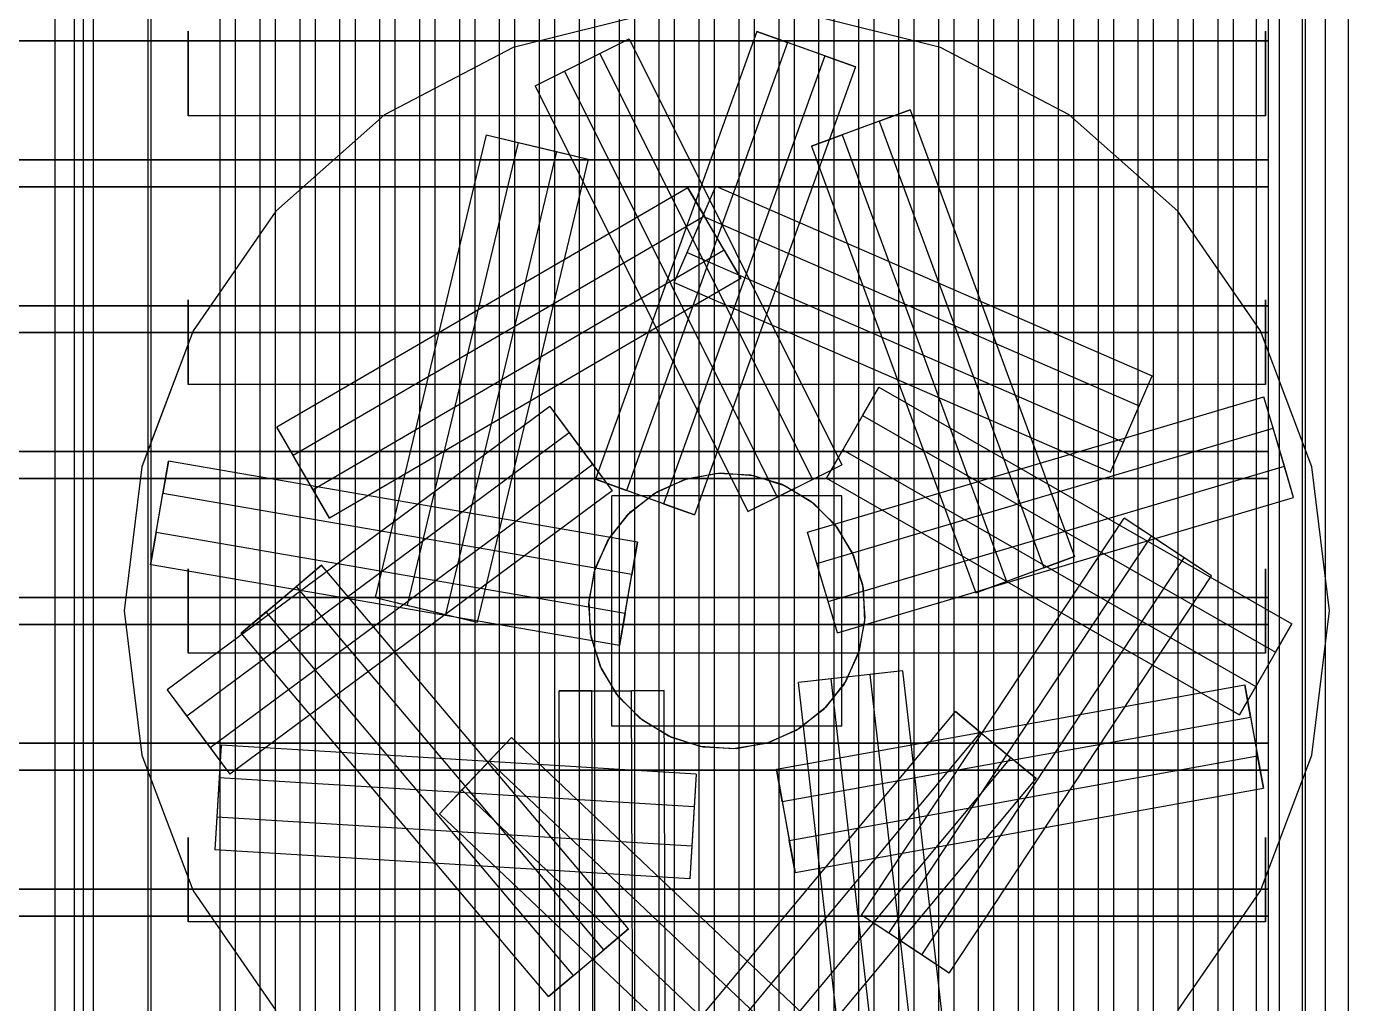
# Model space of a CAD drawing. Header units: millimetres. Extents: x -514 to -279, y -98 to 91.
# Drawn here: x -480.67 to -461.72, y 44.17 to 58.17 of the extents above; entities that cross this region are included whole.
import ezdxf

# ---------------------------------------------------------------- set-up
doc = ezdxf.new("R2010")
doc.units = ezdxf.units.MM
doc.layers.add('HIDDEN', color=8, linetype='Continuous')
doc.layers.add('VISIBLE', color=7, linetype='Continuous')

msp = doc.modelspace()

# ---------------------------------------------------------------- linework, layer by layer
at = {"layer": 'HIDDEN'}
for points in [[(-463.04, 35.5), (-463.04, 64.1)], [(-463.04, 35.5), (-463.04, 64.1)], [(-463.04, 35.5), (-463.04, 64.1)], [(-462.71, 35.5), (-462.71, 64.1)], [(-462.71, 35.5), (-462.71, 64.1)], [(-462.05, 35.5), (-462.05, 64.1)], [(-462.05, 35.5), (-462.05, 64.1)], [(-461.72, 35.5), (-461.72, 64.1)], [(-461.72, 35.5), (-461.72, 64.1)], [(-461.72, 35.5), (-461.72, 64.1)], [(-480.255, 36.6), (-480.255, 63)], [(-480.255, 36.6), (-480.255, 63)], [(-480.255, 36.6), (-480.255, 63)], [(-479.705, 36.6), (-479.705, 63)], [(-479.705, 36.6), (-479.705, 63)], [(-479.705, 36.6), (-479.705, 63)], [(-479.98, 38.25), (-479.98, 61.35)], [(-479.98, 38.25), (-479.98, 61.35)], [(-462.868, 38.25), (-462.868, 61.35)], [(-478.88, 38.8), (-478.88, 60.8)], [(-478.88, 38.8), (-478.88, 60.8)], [(-478.88, 38.8), (-478.88, 60.8)], [(-463.04, 38.8), (-463.04, 60.8)], [(-462.38, 38.8), (-462.38, 60.8)], [(-462.38, 38.8), (-462.38, 60.8)], [(-462.38, 38.8), (-462.38, 60.8)], [(-478.924, 39.075), (-478.924, 60.525)], [(-478.924, 39.075), (-478.924, 60.525)], [(-462.336, 39.075), (-462.336, 60.525)], [(-462.336, 39.075), (-462.336, 60.525)], [(-479.852, 39.35), (-479.852, 60.25)], [(-477.89, 40.175), (-477.89, 59.425)], [(-477.89, 40.175), (-477.89, 59.425)], [(-477.67, 40.175), (-477.67, 59.425)], [(-477.67, 40.175), (-477.67, 59.425)], [(-477.318, 40.175), (-477.318, 59.425)], [(-477.318, 40.175), (-477.318, 59.425)], [(-477.098, 40.175), (-477.098, 59.425)], [(-477.098, 40.175), (-477.098, 59.425)], [(-476.746, 40.175), (-476.746, 59.425)], [(-476.746, 40.175), (-476.746, 59.425)], [(-476.526, 40.175), (-476.526, 59.425)], [(-476.526, 40.175), (-476.526, 59.425)], [(-476.174, 40.175), (-476.174, 59.425)], [(-476.174, 40.175), (-476.174, 59.425)], [(-475.954, 40.175), (-475.954, 59.425)], [(-475.954, 40.175), (-475.954, 59.425)], [(-475.602, 40.175), (-475.602, 59.425)], [(-475.602, 40.175), (-475.602, 59.425)], [(-475.382, 40.175), (-475.382, 59.425)], [(-475.382, 40.175), (-475.382, 59.425)], [(-475.03, 40.175), (-475.03, 59.425)], [(-475.03, 40.175), (-475.03, 59.425)], [(-474.81, 40.175), (-474.81, 59.425)], [(-474.81, 40.175), (-474.81, 59.425)], [(-474.458, 40.175), (-474.458, 59.425)], [(-474.458, 40.175), (-474.458, 59.425)], [(-474.238, 40.175), (-474.238, 59.425)], [(-474.238, 40.175), (-474.238, 59.425)], [(-473.886, 40.175), (-473.886, 59.425)], [(-473.886, 40.175), (-473.886, 59.425)], [(-473.666, 40.175), (-473.666, 59.425)], [(-473.666, 40.175), (-473.666, 59.425)], [(-473.314, 40.175), (-473.314, 59.425)], [(-473.314, 40.175), (-473.314, 59.425)], [(-473.094, 40.175), (-473.094, 59.425)], [(-473.094, 40.175), (-473.094, 59.425)], [(-472.742, 40.175), (-472.742, 59.425)], [(-472.742, 40.175), (-472.742, 59.425)], [(-472.522, 40.175), (-472.522, 59.425)], [(-472.522, 40.175), (-472.522, 59.425)], [(-472.17, 40.175), (-472.17, 59.425)], [(-472.17, 40.175), (-472.17, 59.425)], [(-471.95, 40.175), (-471.95, 59.425)], [(-471.95, 40.175), (-471.95, 59.425)], [(-471.598, 40.175), (-471.598, 59.425)], [(-471.598, 40.175), (-471.598, 59.425)], [(-471.378, 40.175), (-471.378, 59.425)], [(-471.378, 40.175), (-471.378, 59.425)], [(-471.026, 40.175), (-471.026, 59.425)], [(-471.026, 40.175), (-471.026, 59.425)], [(-470.806, 40.175), (-470.806, 59.425)], [(-470.806, 40.175), (-470.806, 59.425)], [(-470.454, 40.175), (-470.454, 59.425)], [(-470.454, 40.175), (-470.454, 59.425)], [(-470.234, 40.175), (-470.234, 59.425)], [(-470.234, 40.175), (-470.234, 59.425)], [(-469.882, 40.175), (-469.882, 59.425)], [(-469.882, 40.175), (-469.882, 59.425)], [(-469.662, 40.175), (-469.662, 59.425)], [(-469.662, 40.175), (-469.662, 59.425)], [(-469.31, 40.175), (-469.31, 59.425)], [(-469.31, 40.175), (-469.31, 59.425)], [(-469.09, 40.175), (-469.09, 59.425)], [(-469.09, 40.175), (-469.09, 59.425)], [(-468.738, 40.175), (-468.738, 59.425)], [(-468.738, 40.175), (-468.738, 59.425)], [(-468.518, 40.175), (-468.518, 59.425)], [(-468.518, 40.175), (-468.518, 59.425)], [(-468.166, 40.175), (-468.166, 59.425)], [(-468.166, 40.175), (-468.166, 59.425)], [(-467.946, 40.175), (-467.946, 59.425)], [(-467.946, 40.175), (-467.946, 59.425)], [(-467.594, 40.175), (-467.594, 59.425)], [(-467.594, 40.175), (-467.594, 59.425)], [(-467.374, 40.175), (-467.374, 59.425)], [(-467.374, 40.175), (-467.374, 59.425)], [(-467.022, 40.175), (-467.022, 59.425)], [(-467.022, 40.175), (-467.022, 59.425)], [(-466.802, 40.175), (-466.802, 59.425)], [(-466.802, 40.175), (-466.802, 59.425)], [(-466.45, 40.175), (-466.45, 59.425)], [(-466.45, 40.175), (-466.45, 59.425)], [(-466.23, 40.175), (-466.23, 59.425)], [(-466.23, 40.175), (-466.23, 59.425)], [(-465.878, 40.175), (-465.878, 59.425)], [(-465.878, 40.175), (-465.878, 59.425)], [(-465.658, 40.175), (-465.658, 59.425)], [(-465.658, 40.175), (-465.658, 59.425)], [(-465.306, 40.175), (-465.306, 59.425)], [(-465.306, 40.175), (-465.306, 59.425)], [(-465.086, 40.175), (-465.086, 59.425)], [(-465.086, 40.175), (-465.086, 59.425)], [(-464.734, 40.175), (-464.734, 59.425)], [(-464.734, 40.175), (-464.734, 59.425)], [(-464.514, 40.175), (-464.514, 59.425)], [(-464.514, 40.175), (-464.514, 59.425)], [(-464.162, 40.175), (-464.162, 59.425)], [(-464.162, 40.175), (-464.162, 59.425)], [(-463.942, 40.175), (-463.942, 59.425)], [(-463.942, 40.175), (-463.942, 59.425)], [(-463.59, 40.175), (-463.59, 59.425)], [(-463.59, 40.175), (-463.59, 59.425)], [(-463.37, 40.175), (-463.37, 59.425)], [(-463.37, 40.175), (-463.37, 59.425)], [(-471.671, 58.372), (-473.692, 57.874)], [(-471.671, 58.372), (-473.692, 57.874)], [(-467.568, 57.874), (-469.589, 58.372)], [(-467.568, 57.874), (-469.589, 58.372)], [(-479.98, 57.967), (-479.98, 58.352)], [(-479.98, 57.967), (-479.98, 58.352)], [(-462.868, 57.967), (-462.868, 58.352)], [(-478.352, 58.105), (-478.352, 58.087)], [(-478.352, 58.087), (-478.352, 58.105)], [(-478.352, 58.105), (-478.352, 58.087)], [(-478.352, 58.087), (-478.352, 58.105)], [(-478.352, 58.105), (-478.352, 58.087)], [(-478.352, 58.087), (-478.352, 58.105)], [(-478.352, 58.087), (-478.352, 58.036)], [(-478.352, 58.036), (-478.352, 58.087)], [(-478.352, 58.087), (-478.352, 58.036)], [(-478.352, 58.036), (-478.352, 58.087)], [(-478.352, 58.087), (-478.352, 58.036)], [(-478.352, 58.036), (-478.352, 58.087)], [(-478.352, 58.036), (-478.352, 57.953)], [(-478.352, 57.953), (-478.352, 58.036)], [(-478.352, 58.036), (-478.352, 57.953)], [(-478.352, 57.953), (-478.352, 58.036)], [(-478.352, 58.036), (-478.352, 57.953)], [(-478.352, 57.953), (-478.352, 58.036)], [(-472.955, 57.534), (-472.029, 57.996)], [(-470.201, 58.103), (-472.51, 51.686)], [(-472.449, 57.786), (-472.029, 57.996)], [(-472.029, 57.996), (-468.984, 51.893)], [(-469.227, 57.753), (-470.201, 58.103)], [(-470.201, 58.103), (-469.76, 57.944)], [(-462.908, 58.105), (-462.908, 58.087)], [(-462.908, 58.087), (-462.908, 58.105)], [(-462.908, 58.105), (-462.908, 58.087)], [(-462.908, 58.087), (-462.908, 58.105)], [(-462.908, 58.105), (-462.908, 58.087)], [(-462.908, 58.087), (-462.908, 58.105)], [(-462.908, 58.087), (-462.908, 58.036)], [(-462.908, 58.036), (-462.908, 58.087)], [(-462.908, 58.087), (-462.908, 58.036)], [(-462.908, 58.036), (-462.908, 58.087)], [(-462.908, 58.087), (-462.908, 58.036)], [(-462.908, 58.036), (-462.908, 58.087)], [(-462.908, 58.036), (-462.908, 57.953)], [(-462.908, 57.953), (-462.908, 58.036)], [(-462.908, 58.036), (-462.908, 57.953)], [(-462.908, 57.953), (-462.908, 58.036)], [(-462.908, 58.036), (-462.908, 57.953)], [(-462.908, 57.953), (-462.908, 58.036)], [(-479.98, 57.967), (-497.092, 57.967)], [(-480.255, 57.967), (-479.98, 57.967)], [(-479.98, 57.967), (-462.868, 57.967)], [(-479.705, 57.967), (-479.98, 57.967)], [(-462.868, 57.967), (-478.88, 57.967)], [(-478.352, 57.953), (-478.352, 57.844)], [(-478.352, 57.844), (-478.352, 57.953)], [(-478.352, 57.953), (-478.352, 57.844)], [(-478.352, 57.844), (-478.352, 57.953)], [(-478.352, 57.953), (-478.352, 57.844)], [(-478.352, 57.844), (-478.352, 57.953)], [(-478.352, 57.844), (-478.352, 57.715)], [(-478.352, 57.715), (-478.352, 57.844)], [(-478.352, 57.844), (-478.352, 57.715)], [(-478.352, 57.715), (-478.352, 57.844)], [(-478.352, 57.844), (-478.352, 57.715)], [(-478.352, 57.715), (-478.352, 57.844)], [(-473.692, 57.874), (-475.535, 56.906)], [(-473.692, 57.874), (-475.535, 56.906)], [(-469.76, 57.944), (-472.069, 51.527)], [(-468.786, 57.594), (-469.76, 57.944)], [(-465.725, 56.906), (-467.568, 57.874)], [(-465.725, 56.906), (-467.568, 57.874)], [(-462.908, 57.953), (-462.908, 57.844)], [(-462.908, 57.844), (-462.908, 57.953)], [(-462.908, 57.953), (-462.908, 57.844)], [(-462.908, 57.844), (-462.908, 57.953)], [(-462.908, 57.953), (-462.908, 57.844)], [(-462.908, 57.844), (-462.908, 57.953)], [(-462.908, 57.844), (-462.908, 57.715)], [(-462.908, 57.715), (-462.908, 57.844)], [(-462.908, 57.844), (-462.908, 57.715)], [(-462.908, 57.715), (-462.908, 57.844)], [(-462.908, 57.844), (-462.908, 57.715)], [(-462.908, 57.715), (-462.908, 57.844)], [(-478.352, 57.715), (-478.352, 57.573)], [(-478.352, 57.573), (-478.352, 57.715)], [(-478.352, 57.715), (-478.352, 57.573)], [(-478.352, 57.573), (-478.352, 57.715)], [(-478.352, 57.715), (-478.352, 57.573)], [(-478.352, 57.573), (-478.352, 57.715)], [(-473.375, 57.324), (-472.449, 57.786)], [(-472.449, 57.786), (-469.404, 51.684)], [(-469.227, 57.753), (-471.536, 51.335)], [(-469.227, 57.753), (-468.786, 57.594)], [(-462.908, 57.715), (-462.908, 57.573)], [(-462.908, 57.573), (-462.908, 57.715)], [(-462.908, 57.715), (-462.908, 57.573)], [(-462.908, 57.573), (-462.908, 57.715)], [(-462.908, 57.715), (-462.908, 57.573)], [(-462.908, 57.573), (-462.908, 57.715)], [(-478.352, 57.573), (-478.352, 57.427)], [(-478.352, 57.427), (-478.352, 57.573)], [(-478.352, 57.573), (-478.352, 57.427)], [(-478.352, 57.427), (-478.352, 57.573)], [(-478.352, 57.573), (-478.352, 57.427)], [(-478.352, 57.427), (-478.352, 57.573)], [(-478.352, 57.427), (-478.352, 57.285)], [(-478.352, 57.285), (-478.352, 57.427)], [(-478.352, 57.427), (-478.352, 57.285)], [(-478.352, 57.285), (-478.352, 57.427)], [(-478.352, 57.427), (-478.352, 57.285)], [(-478.352, 57.285), (-478.352, 57.427)], [(-473.375, 57.324), (-472.955, 57.534)], [(-472.955, 57.534), (-469.91, 51.431)], [(-468.786, 57.594), (-471.095, 51.177)], [(-462.908, 57.573), (-462.908, 57.427)], [(-462.908, 57.427), (-462.908, 57.573)], [(-462.908, 57.573), (-462.908, 57.427)], [(-462.908, 57.427), (-462.908, 57.573)], [(-462.908, 57.573), (-462.908, 57.427)], [(-462.908, 57.427), (-462.908, 57.573)], [(-462.908, 57.427), (-462.908, 57.285)], [(-462.908, 57.285), (-462.908, 57.427)], [(-462.908, 57.427), (-462.908, 57.285)], [(-462.908, 57.285), (-462.908, 57.427)], [(-462.908, 57.427), (-462.908, 57.285)], [(-462.908, 57.285), (-462.908, 57.427)], [(-478.352, 57.285), (-478.352, 57.156)], [(-478.352, 57.156), (-478.352, 57.285)], [(-478.352, 57.285), (-478.352, 57.156)], [(-478.352, 57.156), (-478.352, 57.285)], [(-478.352, 57.285), (-478.352, 57.156)], [(-478.352, 57.156), (-478.352, 57.285)], [(-473.375, 57.324), (-470.33, 51.222)], [(-462.908, 57.285), (-462.908, 57.156)], [(-462.908, 57.156), (-462.908, 57.285)], [(-462.908, 57.285), (-462.908, 57.156)], [(-462.908, 57.156), (-462.908, 57.285)], [(-462.908, 57.285), (-462.908, 57.156)], [(-462.908, 57.156), (-462.908, 57.285)], [(-478.352, 57.156), (-478.352, 57.047)], [(-478.352, 57.047), (-478.352, 57.156)], [(-478.352, 57.156), (-478.352, 57.047)], [(-478.352, 57.047), (-478.352, 57.156)], [(-478.352, 57.156), (-478.352, 57.047)], [(-478.352, 57.047), (-478.352, 57.156)], [(-478.352, 57.047), (-478.352, 56.964)], [(-478.352, 56.964), (-478.352, 57.047)], [(-478.352, 57.047), (-478.352, 56.964)], [(-478.352, 56.964), (-478.352, 57.047)], [(-478.352, 57.047), (-478.352, 56.964)], [(-478.352, 56.964), (-478.352, 57.047)], [(-462.908, 57.156), (-462.908, 57.047)], [(-462.908, 57.047), (-462.908, 57.156)], [(-462.908, 57.156), (-462.908, 57.047)], [(-462.908, 57.047), (-462.908, 57.156)], [(-462.908, 57.156), (-462.908, 57.047)], [(-462.908, 57.047), (-462.908, 57.156)], [(-462.908, 57.047), (-462.908, 56.964)], [(-462.908, 56.964), (-462.908, 57.047)], [(-462.908, 57.047), (-462.908, 56.964)], [(-462.908, 56.964), (-462.908, 57.047)], [(-462.908, 57.047), (-462.908, 56.964)], [(-462.908, 56.964), (-462.908, 57.047)], [(-478.352, 56.964), (-478.352, 56.913)], [(-478.352, 56.913), (-478.352, 56.964)], [(-478.352, 56.964), (-478.352, 56.913)], [(-478.352, 56.913), (-478.352, 56.964)], [(-478.352, 56.964), (-478.352, 56.913)], [(-478.352, 56.913), (-478.352, 56.964)], [(-478.352, 56.913), (-478.352, 56.895)], [(-478.352, 56.895), (-478.352, 56.913)], [(-478.352, 56.913), (-478.352, 56.895)], [(-478.352, 56.895), (-478.352, 56.913)], [(-478.352, 56.913), (-478.352, 56.895)], [(-478.352, 56.895), (-478.352, 56.913)], [(-462.908, 56.895), (-478.352, 56.895)], [(-462.908, 56.895), (-478.352, 56.895)], [(-462.908, 56.895), (-478.352, 56.895)], [(-475.535, 56.906), (-477.093, 55.526)], [(-475.535, 56.906), (-477.093, 55.526)], [(-468.005, 56.979), (-468.977, 56.621)], [(-468.445, 56.817), (-468.005, 56.979)], [(-468.005, 56.979), (-465.649, 50.579)], [(-464.167, 55.526), (-465.725, 56.906)], [(-464.167, 55.526), (-465.725, 56.906)], [(-462.908, 56.964), (-462.908, 56.913)], [(-462.908, 56.913), (-462.908, 56.964)], [(-462.908, 56.964), (-462.908, 56.913)], [(-462.908, 56.913), (-462.908, 56.964)], [(-462.908, 56.964), (-462.908, 56.913)], [(-462.908, 56.913), (-462.908, 56.964)], [(-462.908, 56.913), (-462.908, 56.895)], [(-462.908, 56.895), (-462.908, 56.913)], [(-462.908, 56.913), (-462.908, 56.895)], [(-462.908, 56.895), (-462.908, 56.913)], [(-462.908, 56.913), (-462.908, 56.895)], [(-462.908, 56.895), (-462.908, 56.913)], [(-468.445, 56.817), (-469.417, 56.459)], [(-468.445, 56.817), (-466.089, 50.417)], [(-474.078, 56.622), (-475.668, 49.99)], [(-473.622, 56.513), (-475.212, 49.881)], [(-474.078, 56.622), (-473.072, 56.381)], [(-474.078, 56.622), (-473.622, 56.513)], [(-473.622, 56.513), (-472.616, 56.271)], [(-469.417, 56.459), (-468.977, 56.621)], [(-468.977, 56.621), (-466.62, 50.221)], [(-473.072, 56.381), (-474.662, 49.749)], [(-473.072, 56.381), (-472.616, 56.271)], [(-469.417, 56.459), (-467.06, 50.059)], [(-479.98, 56.262), (-497.092, 56.262)], [(-480.255, 56.262), (-479.98, 56.262)], [(-479.98, 56.262), (-462.868, 56.262)], [(-479.705, 56.262), (-479.98, 56.262)], [(-479.98, 55.877), (-479.98, 56.262)], [(-479.98, 55.877), (-479.98, 56.262)], [(-462.868, 56.262), (-478.88, 56.262)], [(-472.616, 56.271), (-474.206, 49.639)], [(-462.868, 55.877), (-462.868, 56.262)], [(-479.98, 55.877), (-497.092, 55.877)], [(-480.255, 55.877), (-479.98, 55.877)], [(-479.98, 55.877), (-462.868, 55.877)], [(-479.705, 55.877), (-479.98, 55.877)], [(-462.868, 55.877), (-478.88, 55.877)], [(-471.187, 55.862), (-477.08, 52.43)], [(-471.2, 54.936), (-470.788, 55.885)], [(-470.666, 54.967), (-471.187, 55.862)], [(-471.187, 55.862), (-470.951, 55.457)], [(-470.975, 55.455), (-470.788, 55.885)], [(-470.788, 55.885), (-464.533, 53.168)], [(-477.093, 55.526), (-478.276, 53.813)], [(-477.093, 55.526), (-478.276, 53.813)], [(-462.984, 53.813), (-464.167, 55.526)], [(-462.984, 53.813), (-464.167, 55.526)], [(-470.951, 55.457), (-476.844, 52.025)], [(-471.387, 54.506), (-470.975, 55.455)], [(-470.975, 55.455), (-464.719, 52.738)], [(-470.43, 54.562), (-470.951, 55.457)], [(-470.666, 54.967), (-476.559, 51.535)], [(-470.666, 54.967), (-470.43, 54.562)], [(-471.387, 54.506), (-471.2, 54.936)], [(-471.2, 54.936), (-464.945, 52.218)], [(-470.43, 54.562), (-476.323, 51.13)], [(-471.387, 54.506), (-465.132, 51.788)], [(-478.352, 54.255), (-478.352, 54.237)], [(-478.352, 54.237), (-478.352, 54.255)], [(-478.352, 54.255), (-478.352, 54.237)], [(-478.352, 54.237), (-478.352, 54.255)], [(-478.352, 54.255), (-478.352, 54.237)], [(-478.352, 54.237), (-478.352, 54.255)], [(-478.352, 54.237), (-478.352, 54.186)], [(-478.352, 54.186), (-478.352, 54.237)], [(-478.352, 54.237), (-478.352, 54.186)], [(-478.352, 54.186), (-478.352, 54.237)], [(-478.352, 54.237), (-478.352, 54.186)], [(-478.352, 54.186), (-478.352, 54.237)], [(-462.908, 54.255), (-462.908, 54.237)], [(-462.908, 54.237), (-462.908, 54.255)], [(-462.908, 54.255), (-462.908, 54.237)], [(-462.908, 54.237), (-462.908, 54.255)], [(-462.908, 54.255), (-462.908, 54.237)], [(-462.908, 54.237), (-462.908, 54.255)], [(-462.908, 54.237), (-462.908, 54.186)], [(-462.908, 54.186), (-462.908, 54.237)], [(-462.908, 54.237), (-462.908, 54.186)], [(-462.908, 54.186), (-462.908, 54.237)], [(-462.908, 54.237), (-462.908, 54.186)], [(-462.908, 54.186), (-462.908, 54.237)], [(-479.98, 54.172), (-497.092, 54.172)], [(-480.255, 54.172), (-479.98, 54.172)], [(-479.98, 54.172), (-462.868, 54.172)], [(-479.705, 54.172), (-479.98, 54.172)], [(-479.98, 53.787), (-479.98, 54.172)], [(-479.98, 53.787), (-479.98, 54.172)], [(-462.868, 54.172), (-478.88, 54.172)], [(-478.352, 54.186), (-478.352, 54.103)], [(-478.352, 54.103), (-478.352, 54.186)], [(-478.352, 54.186), (-478.352, 54.103)], [(-478.352, 54.103), (-478.352, 54.186)], [(-478.352, 54.186), (-478.352, 54.103)], [(-478.352, 54.103), (-478.352, 54.186)], [(-478.352, 54.103), (-478.352, 53.994)], [(-478.352, 53.994), (-478.352, 54.103)], [(-478.352, 54.103), (-478.352, 53.994)], [(-478.352, 53.994), (-478.352, 54.103)], [(-478.352, 54.103), (-478.352, 53.994)], [(-478.352, 53.994), (-478.352, 54.103)], [(-462.908, 54.186), (-462.908, 54.103)], [(-462.908, 54.103), (-462.908, 54.186)], [(-462.908, 54.186), (-462.908, 54.103)], [(-462.908, 54.103), (-462.908, 54.186)], [(-462.908, 54.186), (-462.908, 54.103)], [(-462.908, 54.103), (-462.908, 54.186)], [(-462.908, 54.103), (-462.908, 53.994)], [(-462.908, 53.994), (-462.908, 54.103)], [(-462.908, 54.103), (-462.908, 53.994)], [(-462.908, 53.994), (-462.908, 54.103)], [(-462.908, 54.103), (-462.908, 53.994)], [(-462.908, 53.994), (-462.908, 54.103)], [(-462.868, 53.787), (-462.868, 54.172)], [(-478.276, 53.813), (-479.014, 51.866)], [(-478.276, 53.813), (-478.88, 52.22)], [(-478.352, 53.994), (-478.352, 53.865)], [(-478.352, 53.865), (-478.352, 53.994)], [(-478.352, 53.994), (-478.352, 53.865)], [(-478.352, 53.865), (-478.352, 53.994)], [(-478.352, 53.994), (-478.352, 53.865)], [(-478.352, 53.865), (-478.352, 53.994)], [(-478.352, 53.865), (-478.352, 53.723)], [(-478.352, 53.723), (-478.352, 53.865)], [(-478.352, 53.865), (-478.352, 53.723)], [(-478.352, 53.723), (-478.352, 53.865)], [(-478.352, 53.865), (-478.352, 53.723)], [(-478.352, 53.723), (-478.352, 53.865)], [(-462.246, 51.866), (-462.984, 53.813)], [(-462.246, 51.866), (-462.984, 53.813)], [(-462.908, 53.994), (-462.908, 53.865)], [(-462.908, 53.865), (-462.908, 53.994)], [(-462.908, 53.994), (-462.908, 53.865)], [(-462.908, 53.865), (-462.908, 53.994)], [(-462.908, 53.994), (-462.908, 53.865)], [(-462.908, 53.865), (-462.908, 53.994)], [(-462.908, 53.865), (-462.908, 53.723)], [(-462.908, 53.723), (-462.908, 53.865)], [(-462.908, 53.865), (-462.908, 53.723)], [(-462.908, 53.723), (-462.908, 53.865)], [(-462.908, 53.865), (-462.908, 53.723)], [(-462.908, 53.723), (-462.908, 53.865)], [(-479.98, 53.787), (-497.092, 53.787)], [(-480.255, 53.787), (-479.98, 53.787)], [(-479.98, 53.787), (-462.868, 53.787)], [(-479.705, 53.787), (-479.98, 53.787)], [(-462.868, 53.787), (-478.88, 53.787)], [(-478.352, 53.723), (-478.352, 53.577)], [(-478.352, 53.577), (-478.352, 53.723)], [(-478.352, 53.723), (-478.352, 53.577)], [(-478.352, 53.577), (-478.352, 53.723)], [(-478.352, 53.723), (-478.352, 53.577)], [(-478.352, 53.577), (-478.352, 53.723)], [(-462.908, 53.723), (-462.908, 53.577)], [(-462.908, 53.577), (-462.908, 53.723)], [(-462.908, 53.723), (-462.908, 53.577)], [(-462.908, 53.577), (-462.908, 53.723)], [(-462.908, 53.723), (-462.908, 53.577)], [(-462.908, 53.577), (-462.908, 53.723)], [(-478.352, 53.577), (-478.352, 53.435)], [(-478.352, 53.435), (-478.352, 53.577)], [(-478.352, 53.577), (-478.352, 53.435)], [(-478.352, 53.435), (-478.352, 53.577)], [(-478.352, 53.577), (-478.352, 53.435)], [(-478.352, 53.435), (-478.352, 53.577)], [(-478.352, 53.435), (-478.352, 53.306)], [(-478.352, 53.306), (-478.352, 53.435)], [(-478.352, 53.435), (-478.352, 53.306)], [(-478.352, 53.306), (-478.352, 53.435)], [(-478.352, 53.435), (-478.352, 53.306)], [(-478.352, 53.306), (-478.352, 53.435)], [(-462.908, 53.577), (-462.908, 53.435)], [(-462.908, 53.435), (-462.908, 53.577)], [(-462.908, 53.577), (-462.908, 53.435)], [(-462.908, 53.435), (-462.908, 53.577)], [(-462.908, 53.577), (-462.908, 53.435)], [(-462.908, 53.435), (-462.908, 53.577)], [(-462.908, 53.435), (-462.908, 53.306)], [(-462.908, 53.306), (-462.908, 53.435)], [(-462.908, 53.435), (-462.908, 53.306)], [(-462.908, 53.306), (-462.908, 53.435)], [(-462.908, 53.435), (-462.908, 53.306)], [(-462.908, 53.306), (-462.908, 53.435)], [(-478.352, 53.306), (-478.352, 53.197)], [(-478.352, 53.197), (-478.352, 53.306)], [(-478.352, 53.306), (-478.352, 53.197)], [(-478.352, 53.197), (-478.352, 53.306)], [(-478.352, 53.306), (-478.352, 53.197)], [(-478.352, 53.197), (-478.352, 53.306)], [(-462.908, 53.306), (-462.908, 53.197)], [(-462.908, 53.197), (-462.908, 53.306)], [(-462.908, 53.306), (-462.908, 53.197)], [(-462.908, 53.197), (-462.908, 53.306)], [(-462.908, 53.306), (-462.908, 53.197)], [(-462.908, 53.197), (-462.908, 53.306)], [(-478.352, 53.197), (-478.352, 53.114)], [(-478.352, 53.114), (-478.352, 53.197)], [(-478.352, 53.197), (-478.352, 53.114)], [(-478.352, 53.114), (-478.352, 53.197)], [(-478.352, 53.197), (-478.352, 53.114)], [(-478.352, 53.114), (-478.352, 53.197)], [(-478.352, 53.114), (-478.352, 53.063)], [(-478.352, 53.063), (-478.352, 53.114)], [(-478.352, 53.114), (-478.352, 53.063)], [(-478.352, 53.063), (-478.352, 53.114)], [(-478.352, 53.114), (-478.352, 53.063)], [(-478.352, 53.063), (-478.352, 53.114)], [(-478.352, 53.063), (-478.352, 53.045)], [(-478.352, 53.045), (-478.352, 53.063)], [(-478.352, 53.063), (-478.352, 53.045)], [(-478.352, 53.045), (-478.352, 53.063)], [(-478.352, 53.063), (-478.352, 53.045)], [(-478.352, 53.045), (-478.352, 53.063)], [(-464.945, 52.218), (-464.533, 53.168)], [(-464.719, 52.738), (-464.533, 53.168)], [(-462.908, 53.197), (-462.908, 53.114)], [(-462.908, 53.114), (-462.908, 53.197)], [(-462.908, 53.197), (-462.908, 53.114)], [(-462.908, 53.114), (-462.908, 53.197)], [(-462.908, 53.197), (-462.908, 53.114)], [(-462.908, 53.114), (-462.908, 53.197)], [(-462.908, 53.114), (-462.908, 53.063)], [(-462.908, 53.063), (-462.908, 53.114)], [(-462.908, 53.114), (-462.908, 53.063)], [(-462.908, 53.063), (-462.908, 53.114)], [(-462.908, 53.114), (-462.908, 53.063)], [(-462.908, 53.063), (-462.908, 53.114)], [(-462.908, 53.063), (-462.908, 53.045)], [(-462.908, 53.045), (-462.908, 53.063)], [(-462.908, 53.063), (-462.908, 53.045)], [(-462.908, 53.045), (-462.908, 53.063)], [(-462.908, 53.063), (-462.908, 53.045)], [(-462.908, 53.045), (-462.908, 53.063)], [(-462.908, 53.045), (-478.352, 53.045)], [(-462.908, 53.045), (-478.352, 53.045)], [(-462.908, 53.045), (-478.352, 53.045)], [(-469.473, 50.927), (-462.934, 52.866)], [(-468.453, 53.005), (-468.967, 52.107)], [(-468.686, 52.598), (-468.453, 53.005)], [(-468.453, 53.005), (-462.534, 49.617)], [(-462.64, 51.874), (-462.934, 52.866)], [(-462.801, 52.417), (-462.934, 52.866)], [(-473.168, 52.727), (-478.649, 48.669)], [(-473.168, 52.727), (-472.552, 51.896)], [(-473.168, 52.727), (-472.889, 52.351)], [(-465.132, 51.788), (-464.719, 52.738)], [(-468.686, 52.598), (-469.2, 51.7)], [(-468.686, 52.598), (-462.767, 49.21)], [(-472.889, 52.351), (-478.37, 48.292)], [(-476.559, 51.535), (-477.08, 52.43)], [(-477.08, 52.43), (-476.844, 52.025)], [(-472.889, 52.351), (-472.273, 51.519)], [(-469.339, 50.478), (-462.801, 52.417)], [(-462.507, 51.425), (-462.801, 52.417)], [(-469.2, 51.7), (-468.967, 52.107)], [(-468.967, 52.107), (-463.048, 48.719)], [(-465.132, 51.788), (-464.945, 52.218)], [(-479.98, 52.083), (-497.092, 52.083)], [(-480.255, 52.083), (-479.98, 52.083)], [(-479.98, 52.083), (-462.868, 52.083)], [(-479.705, 52.083), (-479.98, 52.083)], [(-479.98, 51.697), (-479.98, 52.083)], [(-479.98, 51.697), (-479.98, 52.083)], [(-462.868, 52.083), (-478.932, 52.083)], [(-478.808, 50.923), (-478.632, 51.943)], [(-478.632, 51.943), (-478.712, 51.481)], [(-471.911, 50.784), (-478.632, 51.943)], [(-476.323, 51.13), (-476.844, 52.025)], [(-462.868, 51.697), (-462.868, 52.083)], [(-479.014, 51.866), (-479.265, 49.8)], [(-472.552, 51.896), (-478.033, 47.837)], [(-472.552, 51.896), (-472.273, 51.519)], [(-471.239, 51.684), (-470.77, 51.775)], [(-471.239, 51.684), (-470.77, 51.775)], [(-471.193, 51.698), (-470.722, 51.778)], [(-471.193, 51.698), (-470.722, 51.778)], [(-470.77, 51.775), (-470.293, 51.751)], [(-470.77, 51.775), (-470.293, 51.751)], [(-470.722, 51.778), (-470.246, 51.742)], [(-470.722, 51.778), (-470.246, 51.742)], [(-470.293, 51.751), (-469.836, 51.614)], [(-470.293, 51.751), (-469.836, 51.614)], [(-470.246, 51.742), (-469.793, 51.594)], [(-470.246, 51.742), (-469.793, 51.594)], [(-469.91, 51.431), (-468.984, 51.893)], [(-469.404, 51.684), (-468.984, 51.893)], [(-469.179, 49.935), (-462.64, 51.874)], [(-462.507, 51.425), (-462.64, 51.874)], [(-461.995, 49.8), (-462.246, 51.866)], [(-461.995, 49.8), (-462.246, 51.866)], [(-479.98, 51.697), (-497.092, 51.697)], [(-480.255, 51.697), (-479.98, 51.697)], [(-479.98, 51.697), (-462.868, 51.697)], [(-479.705, 51.697), (-479.98, 51.697)], [(-462.868, 51.697), (-479.035, 51.697)], [(-471.536, 51.335), (-472.51, 51.686)], [(-472.51, 51.686), (-472.069, 51.527)], [(-471.672, 51.484), (-471.239, 51.684)], [(-471.672, 51.484), (-471.239, 51.684)], [(-471.631, 51.508), (-471.193, 51.698)], [(-471.631, 51.508), (-471.193, 51.698)], [(-470.33, 51.222), (-469.404, 51.684)], [(-469.836, 51.614), (-469.425, 51.371)], [(-469.836, 51.614), (-469.425, 51.371)], [(-469.793, 51.594), (-469.388, 51.342)], [(-469.793, 51.594), (-469.388, 51.342)], [(-469.2, 51.7), (-463.281, 48.312)], [(-478.88, 50.506), (-478.712, 51.481)], [(-471.991, 50.322), (-478.712, 51.481)], [(-472.273, 51.519), (-477.754, 47.461)], [(-476.559, 51.535), (-476.323, 51.13)], [(-468.98, 51.45), (-472.28, 51.45)], [(-472.28, 48.15), (-472.28, 51.45)], [(-468.98, 51.45), (-472.28, 51.45)], [(-472.28, 48.15), (-472.28, 51.45)], [(-468.98, 51.45), (-472.28, 51.45)], [(-472.28, 48.15), (-472.28, 51.45)], [(-468.98, 51.45), (-472.28, 51.45)], [(-472.28, 48.15), (-472.28, 51.45)], [(-471.095, 51.177), (-472.069, 51.527)], [(-472.045, 51.185), (-471.672, 51.484)], [(-472.045, 51.185), (-471.672, 51.484)], [(-472.011, 51.219), (-471.631, 51.508)], [(-472.011, 51.219), (-471.631, 51.508)], [(-470.33, 51.222), (-469.91, 51.431)], [(-469.425, 51.371), (-469.084, 51.037)], [(-469.425, 51.371), (-469.084, 51.037)], [(-469.045, 49.486), (-462.507, 51.425)], [(-468.98, 48.15), (-468.98, 51.45)], [(-468.98, 48.15), (-468.98, 51.45)], [(-468.98, 48.15), (-468.98, 51.45)], [(-468.98, 48.15), (-468.98, 51.45)], [(-472.335, 50.807), (-472.045, 51.185)], [(-472.335, 50.807), (-472.045, 51.185)], [(-472.31, 50.848), (-472.011, 51.219)], [(-472.31, 50.848), (-472.011, 51.219)], [(-471.536, 51.335), (-471.095, 51.177)], [(-469.388, 51.342), (-469.055, 50.999)], [(-469.388, 51.342), (-469.055, 50.999)], [(-469.084, 51.037), (-468.833, 50.631)], [(-469.084, 51.037), (-468.833, 50.631)], [(-469.055, 50.999), (-468.813, 50.588)], [(-469.055, 50.999), (-468.813, 50.588)], [(-468.699, 45.442), (-464.937, 51.13)], [(-464.074, 50.559), (-464.937, 51.13)], [(-464.546, 50.872), (-464.937, 51.13)], [(-478.808, 50.923), (-478.888, 50.461)], [(-472.087, 49.764), (-478.808, 50.923)], [(-472.526, 50.369), (-472.335, 50.807)], [(-472.526, 50.369), (-472.335, 50.807)], [(-472.512, 50.415), (-472.31, 50.848)], [(-472.512, 50.415), (-472.31, 50.848)], [(-472.087, 49.764), (-471.911, 50.784)], [(-471.911, 50.784), (-471.991, 50.322)], [(-469.179, 49.935), (-469.473, 50.927)], [(-469.339, 50.478), (-469.473, 50.927)], [(-468.308, 45.183), (-464.546, 50.872)], [(-463.682, 50.301), (-464.546, 50.872)], [(-468.833, 50.631), (-468.686, 50.177)], [(-468.833, 50.631), (-468.686, 50.177)], [(-472.167, 49.302), (-478.88, 50.46)], [(-478.352, 50.405), (-478.352, 50.387)], [(-478.352, 50.387), (-478.352, 50.405)], [(-478.352, 50.405), (-478.352, 50.387)], [(-478.352, 50.387), (-478.352, 50.405)], [(-478.352, 50.405), (-478.352, 50.387)], [(-478.352, 50.387), (-478.352, 50.405)], [(-477.23, 49.786), (-476.44, 50.454)], [(-476.44, 50.454), (-476.798, 50.151)], [(-472.037, 45.246), (-476.44, 50.454)], [(-472.605, 49.947), (-472.512, 50.415)], [(-472.605, 49.947), (-472.512, 50.415)], [(-469.045, 49.486), (-469.339, 50.478)], [(-468.813, 50.588), (-468.678, 50.13)], [(-468.813, 50.588), (-468.678, 50.13)], [(-467.836, 44.871), (-464.074, 50.559)], [(-466.089, 50.417), (-467.06, 50.059)], [(-465.649, 50.579), (-466.62, 50.221)], [(-466.089, 50.417), (-465.649, 50.579)], [(-463.682, 50.301), (-464.074, 50.559)], [(-462.908, 50.405), (-462.908, 50.387)], [(-462.908, 50.387), (-462.908, 50.405)], [(-462.908, 50.405), (-462.908, 50.387)], [(-462.908, 50.387), (-462.908, 50.405)], [(-462.908, 50.405), (-462.908, 50.387)], [(-462.908, 50.387), (-462.908, 50.405)], [(-478.352, 50.387), (-478.352, 50.336)], [(-478.352, 50.336), (-478.352, 50.387)], [(-478.352, 50.387), (-478.352, 50.336)], [(-478.352, 50.336), (-478.352, 50.387)], [(-478.352, 50.387), (-478.352, 50.336)], [(-478.352, 50.336), (-478.352, 50.387)], [(-478.352, 50.336), (-478.352, 50.253)], [(-478.352, 50.253), (-478.352, 50.336)], [(-478.352, 50.336), (-478.352, 50.253)], [(-478.352, 50.253), (-478.352, 50.336)], [(-478.352, 50.336), (-478.352, 50.253)], [(-478.352, 50.253), (-478.352, 50.336)], [(-478.352, 50.253), (-478.352, 50.144)], [(-478.352, 50.144), (-478.352, 50.253)], [(-478.352, 50.253), (-478.352, 50.144)], [(-478.352, 50.144), (-478.352, 50.253)], [(-478.352, 50.253), (-478.352, 50.144)], [(-478.352, 50.144), (-478.352, 50.253)], [(-472.608, 49.899), (-472.526, 50.369)], [(-472.608, 49.899), (-472.526, 50.369)], [(-472.167, 49.302), (-471.991, 50.322)], [(-467.445, 44.612), (-463.682, 50.301)], [(-467.06, 50.059), (-466.62, 50.221)], [(-462.908, 50.387), (-462.908, 50.336)], [(-462.908, 50.336), (-462.908, 50.387)], [(-462.908, 50.387), (-462.908, 50.336)], [(-462.908, 50.336), (-462.908, 50.387)], [(-462.908, 50.387), (-462.908, 50.336)], [(-462.908, 50.336), (-462.908, 50.387)], [(-462.908, 50.336), (-462.908, 50.253)], [(-462.908, 50.253), (-462.908, 50.336)], [(-462.908, 50.336), (-462.908, 50.253)], [(-462.908, 50.253), (-462.908, 50.336)], [(-462.908, 50.336), (-462.908, 50.253)], [(-462.908, 50.253), (-462.908, 50.336)], [(-462.908, 50.253), (-462.908, 50.144)], [(-462.908, 50.144), (-462.908, 50.253)], [(-462.908, 50.253), (-462.908, 50.144)], [(-462.908, 50.144), (-462.908, 50.253)], [(-462.908, 50.253), (-462.908, 50.144)], [(-462.908, 50.144), (-462.908, 50.253)], [(-478.352, 50.144), (-478.352, 50.015)], [(-478.352, 50.015), (-478.352, 50.144)], [(-478.352, 50.144), (-478.352, 50.015)], [(-478.352, 50.015), (-478.352, 50.144)], [(-478.352, 50.144), (-478.352, 50.015)], [(-478.352, 50.015), (-478.352, 50.144)], [(-477.588, 49.483), (-476.798, 50.151)], [(-472.395, 44.943), (-476.798, 50.151)], [(-468.686, 50.177), (-468.652, 49.701)], [(-468.686, 50.177), (-468.652, 49.701)], [(-468.678, 50.13), (-468.655, 49.653)], [(-468.678, 50.13), (-468.655, 49.653)], [(-462.908, 50.144), (-462.908, 50.015)], [(-462.908, 50.015), (-462.908, 50.144)], [(-462.908, 50.144), (-462.908, 50.015)], [(-462.908, 50.015), (-462.908, 50.144)], [(-462.908, 50.144), (-462.908, 50.015)], [(-462.908, 50.015), (-462.908, 50.144)], [(-479.98, 49.992), (-497.092, 49.992)], [(-480.255, 49.992), (-479.98, 49.992)], [(-479.98, 49.992), (-462.868, 49.992)], [(-479.705, 49.992), (-479.98, 49.992)], [(-479.98, 49.607), (-479.98, 49.992)], [(-479.98, 49.607), (-479.98, 49.992)], [(-462.868, 49.992), (-479.242, 49.992)], [(-478.352, 50.015), (-478.352, 49.873)], [(-478.352, 49.873), (-478.352, 50.015)], [(-478.352, 50.015), (-478.352, 49.873)], [(-478.352, 49.873), (-478.352, 50.015)], [(-478.352, 50.015), (-478.352, 49.873)], [(-478.352, 49.873), (-478.352, 50.015)], [(-478.352, 49.873), (-478.352, 49.727)], [(-478.352, 49.727), (-478.352, 49.873)], [(-478.352, 49.873), (-478.352, 49.727)], [(-478.352, 49.727), (-478.352, 49.873)], [(-478.352, 49.873), (-478.352, 49.727)], [(-478.352, 49.727), (-478.352, 49.873)], [(-475.668, 49.99), (-474.662, 49.749)], [(-475.668, 49.99), (-475.212, 49.881)], [(-475.212, 49.881), (-474.206, 49.639)], [(-472.574, 49.423), (-472.608, 49.899)], [(-472.574, 49.423), (-472.608, 49.899)], [(-472.582, 49.47), (-472.605, 49.947)], [(-472.582, 49.47), (-472.605, 49.947)], [(-469.045, 49.486), (-469.179, 49.935)], [(-462.908, 50.015), (-462.908, 49.873)], [(-462.908, 49.873), (-462.908, 50.015)], [(-462.908, 50.015), (-462.908, 49.873)], [(-462.908, 49.873), (-462.908, 50.015)], [(-462.908, 50.015), (-462.908, 49.873)], [(-462.908, 49.873), (-462.908, 50.015)], [(-462.908, 49.873), (-462.908, 49.727)], [(-462.908, 49.727), (-462.908, 49.873)], [(-462.908, 49.873), (-462.908, 49.727)], [(-462.908, 49.727), (-462.908, 49.873)], [(-462.908, 49.873), (-462.908, 49.727)], [(-462.908, 49.727), (-462.908, 49.873)], [(-462.868, 49.607), (-462.868, 49.992)], [(-479.265, 49.8), (-479.014, 47.734)], [(-478.352, 49.727), (-478.352, 49.585)], [(-478.352, 49.585), (-478.352, 49.727)], [(-478.352, 49.727), (-478.352, 49.585)], [(-478.352, 49.585), (-478.352, 49.727)], [(-478.352, 49.727), (-478.352, 49.585)], [(-478.352, 49.585), (-478.352, 49.727)], [(-477.23, 49.786), (-477.588, 49.483)], [(-472.827, 44.578), (-477.23, 49.786)], [(-474.662, 49.749), (-474.206, 49.639)], [(-472.087, 49.764), (-472.167, 49.302)], [(-468.655, 49.653), (-468.748, 49.185)], [(-468.655, 49.653), (-468.748, 49.185)], [(-468.652, 49.701), (-468.734, 49.231)], [(-468.652, 49.701), (-468.734, 49.231)], [(-462.908, 49.727), (-462.908, 49.585)], [(-462.908, 49.585), (-462.908, 49.727)], [(-462.908, 49.727), (-462.908, 49.585)], [(-462.908, 49.585), (-462.908, 49.727)], [(-462.908, 49.727), (-462.908, 49.585)], [(-462.908, 49.585), (-462.908, 49.727)], [(-462.246, 47.734), (-461.995, 49.8)], [(-462.246, 47.734), (-461.995, 49.8)], [(-479.98, 49.607), (-497.092, 49.607)], [(-480.255, 49.607), (-479.98, 49.607)], [(-479.98, 49.607), (-462.868, 49.607)], [(-479.705, 49.607), (-479.98, 49.607)], [(-462.868, 49.607), (-479.242, 49.607)], [(-478.352, 49.585), (-478.352, 49.456)], [(-478.352, 49.456), (-478.352, 49.585)], [(-478.352, 49.585), (-478.352, 49.456)], [(-478.352, 49.456), (-478.352, 49.585)], [(-478.352, 49.585), (-478.352, 49.456)], [(-478.352, 49.456), (-478.352, 49.585)], [(-478.352, 49.456), (-478.352, 49.347)], [(-478.352, 49.347), (-478.352, 49.456)], [(-478.352, 49.456), (-478.352, 49.347)], [(-478.352, 49.347), (-478.352, 49.456)], [(-478.352, 49.456), (-478.352, 49.347)], [(-478.352, 49.347), (-478.352, 49.456)], [(-473.185, 44.275), (-477.588, 49.483)], [(-472.447, 49.012), (-472.582, 49.47)], [(-472.447, 49.012), (-472.582, 49.47)], [(-462.534, 49.617), (-463.048, 48.719)], [(-462.908, 49.585), (-462.908, 49.456)], [(-462.908, 49.456), (-462.908, 49.585)], [(-462.908, 49.585), (-462.908, 49.456)], [(-462.908, 49.456), (-462.908, 49.585)], [(-462.908, 49.585), (-462.908, 49.456)], [(-462.908, 49.456), (-462.908, 49.585)], [(-462.908, 49.456), (-462.908, 49.347)], [(-462.908, 49.347), (-462.908, 49.456)], [(-462.908, 49.456), (-462.908, 49.347)], [(-462.908, 49.347), (-462.908, 49.456)], [(-462.908, 49.456), (-462.908, 49.347)], [(-462.908, 49.347), (-462.908, 49.456)], [(-462.767, 49.21), (-462.534, 49.617)], [(-478.352, 49.347), (-478.352, 49.264)], [(-478.352, 49.264), (-478.352, 49.347)], [(-478.352, 49.347), (-478.352, 49.264)], [(-478.352, 49.264), (-478.352, 49.347)], [(-478.352, 49.347), (-478.352, 49.264)], [(-478.352, 49.264), (-478.352, 49.347)], [(-478.352, 49.264), (-478.352, 49.213)], [(-478.352, 49.213), (-478.352, 49.264)], [(-478.352, 49.264), (-478.352, 49.213)], [(-478.352, 49.213), (-478.352, 49.264)], [(-478.352, 49.264), (-478.352, 49.213)], [(-478.352, 49.213), (-478.352, 49.264)], [(-472.427, 48.969), (-472.574, 49.423)], [(-472.427, 48.969), (-472.574, 49.423)], [(-462.908, 49.347), (-462.908, 49.264)], [(-462.908, 49.264), (-462.908, 49.347)], [(-462.908, 49.347), (-462.908, 49.264)], [(-462.908, 49.264), (-462.908, 49.347)], [(-462.908, 49.347), (-462.908, 49.264)], [(-462.908, 49.264), (-462.908, 49.347)], [(-462.908, 49.264), (-462.908, 49.213)], [(-462.908, 49.213), (-462.908, 49.264)], [(-462.908, 49.264), (-462.908, 49.213)], [(-462.908, 49.213), (-462.908, 49.264)], [(-462.908, 49.264), (-462.908, 49.213)], [(-462.908, 49.213), (-462.908, 49.264)], [(-478.352, 49.213), (-478.352, 49.195)], [(-478.352, 49.195), (-478.352, 49.213)], [(-478.352, 49.213), (-478.352, 49.195)], [(-478.352, 49.195), (-478.352, 49.213)], [(-478.352, 49.213), (-478.352, 49.195)], [(-478.352, 49.195), (-478.352, 49.213)], [(-462.908, 49.195), (-478.352, 49.195)], [(-462.908, 49.195), (-478.352, 49.195)], [(-462.908, 49.195), (-478.352, 49.195)], [(-468.748, 49.185), (-468.95, 48.752)], [(-468.748, 49.185), (-468.95, 48.752)], [(-468.734, 49.231), (-468.925, 48.793)], [(-468.734, 49.231), (-468.925, 48.793)], [(-462.767, 49.21), (-463.281, 48.312)], [(-462.908, 49.213), (-462.908, 49.195)], [(-462.908, 49.195), (-462.908, 49.213)], [(-462.908, 49.213), (-462.908, 49.195)], [(-462.908, 49.195), (-462.908, 49.213)], [(-462.908, 49.213), (-462.908, 49.195)], [(-462.908, 49.195), (-462.908, 49.213)], [(-472.205, 48.601), (-472.447, 49.012)], [(-472.205, 48.601), (-472.447, 49.012)], [(-472.176, 48.563), (-472.427, 48.969)], [(-472.176, 48.563), (-472.427, 48.969)], [(-468.575, 48.889), (-469.603, 48.772)], [(-468.109, 48.942), (-469.137, 48.825)], [(-468.109, 48.942), (-468.575, 48.889)], [(-467.801, 42.113), (-468.575, 48.889)], [(-467.335, 42.167), (-468.109, 48.942)], [(-469.919, 47.531), (-463.207, 48.74)], [(-469.137, 48.825), (-469.603, 48.772)], [(-468.829, 41.996), (-469.603, 48.772)], [(-468.95, 48.752), (-469.249, 48.381)], [(-468.95, 48.752), (-469.249, 48.381)], [(-468.925, 48.793), (-469.215, 48.415)], [(-468.925, 48.793), (-469.215, 48.415)], [(-468.363, 42.049), (-469.137, 48.825)], [(-463.281, 48.312), (-463.048, 48.719)], [(-463.207, 48.74), (-463.023, 47.722)], [(-463.124, 48.279), (-463.207, 48.74)], [(-478.649, 48.669), (-478.033, 47.837)], [(-478.649, 48.669), (-478.37, 48.292)], [(-473.033, 48.653), (-471.998, 48.657)], [(-472.564, 48.655), (-473.033, 48.653)], [(-473.008, 41.833), (-473.033, 48.653)], [(-472.564, 48.655), (-471.529, 48.659)], [(-472.539, 41.835), (-472.564, 48.655)], [(-471.872, 48.258), (-472.205, 48.601)], [(-471.872, 48.258), (-472.205, 48.601)], [(-471.835, 48.229), (-472.176, 48.563)], [(-471.835, 48.229), (-472.176, 48.563)], [(-471.529, 48.659), (-471.998, 48.657)], [(-471.973, 41.837), (-471.998, 48.657)], [(-471.504, 41.839), (-471.529, 48.659)], [(-471.718, 43.119), (-467.353, 48.36)], [(-469.249, 48.381), (-469.629, 48.092)], [(-469.249, 48.381), (-469.629, 48.092)], [(-469.215, 48.415), (-469.588, 48.116)], [(-469.215, 48.415), (-469.588, 48.116)], [(-467.353, 48.36), (-466.558, 47.697)], [(-466.993, 48.06), (-467.353, 48.36)], [(-478.37, 48.292), (-477.754, 47.461)], [(-468.98, 48.15), (-472.28, 48.15)], [(-468.98, 48.15), (-472.28, 48.15)], [(-468.98, 48.15), (-472.28, 48.15)], [(-468.98, 48.15), (-472.28, 48.15)], [(-471.467, 48.006), (-471.872, 48.258)], [(-471.467, 48.006), (-471.872, 48.258)], [(-471.424, 47.986), (-471.835, 48.229)], [(-471.424, 47.986), (-471.835, 48.229)], [(-469.836, 47.07), (-463.124, 48.279)], [(-463.124, 48.279), (-462.94, 47.26)], [(-473.715, 47.986), (-474.427, 47.235)], [(-473.715, 47.986), (-474.038, 47.645)], [(-468.767, 43.292), (-473.715, 47.986)], [(-471.014, 47.858), (-471.467, 48.006)], [(-471.014, 47.858), (-471.467, 48.006)], [(-470.967, 47.849), (-471.424, 47.986)], [(-470.967, 47.849), (-471.424, 47.986)], [(-471.357, 42.819), (-466.993, 48.06)], [(-469.629, 48.092), (-470.067, 47.902)], [(-469.629, 48.092), (-470.067, 47.902)], [(-469.588, 48.116), (-470.021, 47.916)], [(-469.588, 48.116), (-470.021, 47.916)], [(-466.993, 48.06), (-466.198, 47.397)], [(-479.98, 47.903), (-497.092, 47.903)], [(-480.255, 47.903), (-479.98, 47.903)], [(-479.98, 47.903), (-462.868, 47.903)], [(-479.705, 47.903), (-479.98, 47.903)], [(-479.98, 47.517), (-479.98, 47.903)], [(-479.98, 47.517), (-479.98, 47.903)], [(-462.868, 47.903), (-479.035, 47.903)], [(-478.033, 47.837), (-477.754, 47.461)], [(-477.878, 47.878), (-477.941, 46.845)], [(-477.878, 47.878), (-477.906, 47.41)], [(-471.07, 47.463), (-477.878, 47.878)], [(-470.538, 47.822), (-471.014, 47.858)], [(-470.538, 47.822), (-471.014, 47.858)], [(-470.49, 47.825), (-470.967, 47.849)], [(-470.49, 47.825), (-470.967, 47.849)], [(-470.067, 47.902), (-470.538, 47.822)], [(-470.067, 47.902), (-470.538, 47.822)], [(-470.021, 47.916), (-470.49, 47.825)], [(-470.021, 47.916), (-470.49, 47.825)], [(-462.868, 47.517), (-462.868, 47.903)], [(-479.014, 47.734), (-478.276, 45.787)], [(-474.038, 47.645), (-474.75, 46.894)], [(-469.089, 42.952), (-474.038, 47.645)], [(-470.922, 42.457), (-466.558, 47.697)], [(-469.735, 46.512), (-463.023, 47.722)], [(-466.198, 47.397), (-466.558, 47.697)], [(-462.94, 47.26), (-463.023, 47.722)], [(-462.984, 45.787), (-462.246, 47.734)], [(-462.984, 45.787), (-462.246, 47.734)], [(-479.98, 47.517), (-497.092, 47.517)], [(-480.255, 47.517), (-479.98, 47.517)], [(-479.98, 47.517), (-462.868, 47.517)], [(-479.705, 47.517), (-479.98, 47.517)], [(-462.868, 47.517), (-478.932, 47.517)], [(-478.88, 47.38), (-478.276, 45.787)], [(-477.906, 47.41), (-477.969, 46.377)], [(-471.099, 46.995), (-477.906, 47.41)], [(-471.07, 47.463), (-471.133, 46.43)], [(-471.07, 47.463), (-471.099, 46.995)], [(-470.562, 42.157), (-466.198, 47.397)], [(-469.919, 47.531), (-469.735, 46.512)], [(-469.836, 47.07), (-469.919, 47.531)], [(-474.427, 47.235), (-474.75, 46.894)], [(-469.479, 42.541), (-474.427, 47.235)], [(-469.652, 46.051), (-462.94, 47.26)], [(-471.099, 46.995), (-471.162, 45.962)], [(-469.836, 47.07), (-469.652, 46.051)], [(-477.941, 46.845), (-477.969, 46.377)], [(-471.133, 46.43), (-477.941, 46.845)], [(-469.802, 42.201), (-474.75, 46.894)], [(-478.352, 46.555), (-478.352, 46.537)], [(-478.352, 46.537), (-478.352, 46.555)], [(-478.352, 46.555), (-478.352, 46.537)], [(-478.352, 46.537), (-478.352, 46.555)], [(-478.352, 46.555), (-478.352, 46.537)], [(-478.352, 46.537), (-478.352, 46.555)], [(-478.352, 46.537), (-478.352, 46.486)], [(-478.352, 46.486), (-478.352, 46.537)], [(-478.352, 46.537), (-478.352, 46.486)], [(-478.352, 46.486), (-478.352, 46.537)], [(-478.352, 46.537), (-478.352, 46.486)], [(-478.352, 46.486), (-478.352, 46.537)], [(-478.352, 46.486), (-478.352, 46.403)], [(-478.352, 46.403), (-478.352, 46.486)], [(-478.352, 46.486), (-478.352, 46.403)], [(-478.352, 46.403), (-478.352, 46.486)], [(-478.352, 46.486), (-478.352, 46.403)], [(-478.352, 46.403), (-478.352, 46.486)], [(-471.133, 46.43), (-471.162, 45.962)], [(-469.652, 46.051), (-469.735, 46.512)], [(-462.908, 46.555), (-462.908, 46.537)], [(-462.908, 46.537), (-462.908, 46.555)], [(-462.908, 46.555), (-462.908, 46.537)], [(-462.908, 46.537), (-462.908, 46.555)], [(-462.908, 46.555), (-462.908, 46.537)], [(-462.908, 46.537), (-462.908, 46.555)], [(-462.908, 46.537), (-462.908, 46.486)], [(-462.908, 46.486), (-462.908, 46.537)], [(-462.908, 46.537), (-462.908, 46.486)], [(-462.908, 46.486), (-462.908, 46.537)], [(-462.908, 46.537), (-462.908, 46.486)], [(-462.908, 46.486), (-462.908, 46.537)], [(-462.908, 46.486), (-462.908, 46.403)], [(-462.908, 46.403), (-462.908, 46.486)], [(-462.908, 46.486), (-462.908, 46.403)], [(-462.908, 46.403), (-462.908, 46.486)], [(-462.908, 46.486), (-462.908, 46.403)], [(-462.908, 46.403), (-462.908, 46.486)], [(-478.352, 46.403), (-478.352, 46.294)], [(-478.352, 46.294), (-478.352, 46.403)], [(-478.352, 46.403), (-478.352, 46.294)], [(-478.352, 46.294), (-478.352, 46.403)], [(-478.352, 46.403), (-478.352, 46.294)], [(-478.352, 46.294), (-478.352, 46.403)], [(-478.352, 46.294), (-478.352, 46.165)], [(-478.352, 46.165), (-478.352, 46.294)], [(-478.352, 46.294), (-478.352, 46.165)], [(-478.352, 46.165), (-478.352, 46.294)], [(-478.352, 46.294), (-478.352, 46.165)], [(-478.352, 46.165), (-478.352, 46.294)], [(-471.162, 45.962), (-477.969, 46.377)], [(-462.908, 46.403), (-462.908, 46.294)], [(-462.908, 46.294), (-462.908, 46.403)], [(-462.908, 46.403), (-462.908, 46.294)], [(-462.908, 46.294), (-462.908, 46.403)], [(-462.908, 46.403), (-462.908, 46.294)], [(-462.908, 46.294), (-462.908, 46.403)], [(-462.908, 46.294), (-462.908, 46.165)], [(-462.908, 46.165), (-462.908, 46.294)], [(-462.908, 46.294), (-462.908, 46.165)], [(-462.908, 46.165), (-462.908, 46.294)], [(-462.908, 46.294), (-462.908, 46.165)], [(-462.908, 46.165), (-462.908, 46.294)], [(-478.352, 46.165), (-478.352, 46.023)], [(-478.352, 46.023), (-478.352, 46.165)], [(-478.352, 46.165), (-478.352, 46.023)], [(-478.352, 46.023), (-478.352, 46.165)], [(-478.352, 46.165), (-478.352, 46.023)], [(-478.352, 46.023), (-478.352, 46.165)], [(-462.908, 46.165), (-462.908, 46.023)], [(-462.908, 46.023), (-462.908, 46.165)], [(-462.908, 46.165), (-462.908, 46.023)], [(-462.908, 46.023), (-462.908, 46.165)], [(-462.908, 46.165), (-462.908, 46.023)], [(-462.908, 46.023), (-462.908, 46.165)], [(-478.352, 46.023), (-478.352, 45.877)], [(-478.352, 45.877), (-478.352, 46.023)], [(-478.352, 46.023), (-478.352, 45.877)], [(-478.352, 45.877), (-478.352, 46.023)], [(-478.352, 46.023), (-478.352, 45.877)], [(-478.352, 45.877), (-478.352, 46.023)], [(-478.352, 45.877), (-478.352, 45.735)], [(-478.352, 45.735), (-478.352, 45.877)], [(-478.352, 45.877), (-478.352, 45.735)], [(-478.352, 45.735), (-478.352, 45.877)], [(-478.352, 45.877), (-478.352, 45.735)], [(-478.352, 45.735), (-478.352, 45.877)], [(-462.908, 46.023), (-462.908, 45.877)], [(-462.908, 45.877), (-462.908, 46.023)], [(-462.908, 46.023), (-462.908, 45.877)], [(-462.908, 45.877), (-462.908, 46.023)], [(-462.908, 46.023), (-462.908, 45.877)], [(-462.908, 45.877), (-462.908, 46.023)], [(-462.908, 45.877), (-462.908, 45.735)], [(-462.908, 45.735), (-462.908, 45.877)], [(-462.908, 45.877), (-462.908, 45.735)], [(-462.908, 45.735), (-462.908, 45.877)], [(-462.908, 45.877), (-462.908, 45.735)], [(-462.908, 45.735), (-462.908, 45.877)], [(-479.98, 45.812), (-497.092, 45.812)], [(-480.255, 45.812), (-479.98, 45.812)], [(-479.98, 45.812), (-462.868, 45.812)], [(-479.705, 45.812), (-479.98, 45.812)], [(-479.98, 45.427), (-479.98, 45.812)], [(-479.98, 45.427), (-479.98, 45.812)], [(-462.868, 45.812), (-478.88, 45.812)], [(-478.352, 45.735), (-478.352, 45.606)], [(-478.352, 45.606), (-478.352, 45.735)], [(-478.352, 45.735), (-478.352, 45.606)], [(-478.352, 45.606), (-478.352, 45.735)], [(-478.352, 45.735), (-478.352, 45.606)], [(-478.352, 45.606), (-478.352, 45.735)], [(-478.276, 45.787), (-477.093, 44.074)], [(-478.276, 45.787), (-477.093, 44.074)], [(-464.167, 44.074), (-462.984, 45.787)], [(-464.167, 44.074), (-462.984, 45.787)], [(-462.908, 45.735), (-462.908, 45.606)], [(-462.908, 45.606), (-462.908, 45.735)], [(-462.908, 45.735), (-462.908, 45.606)], [(-462.908, 45.606), (-462.908, 45.735)], [(-462.908, 45.735), (-462.908, 45.606)], [(-462.908, 45.606), (-462.908, 45.735)], [(-462.868, 45.427), (-462.868, 45.812)], [(-478.352, 45.606), (-478.352, 45.497)], [(-478.352, 45.497), (-478.352, 45.606)], [(-478.352, 45.606), (-478.352, 45.497)], [(-478.352, 45.497), (-478.352, 45.606)], [(-478.352, 45.606), (-478.352, 45.497)], [(-478.352, 45.497), (-478.352, 45.606)], [(-478.352, 45.497), (-478.352, 45.414)], [(-478.352, 45.414), (-478.352, 45.497)], [(-478.352, 45.497), (-478.352, 45.414)], [(-478.352, 45.414), (-478.352, 45.497)], [(-478.352, 45.497), (-478.352, 45.414)], [(-478.352, 45.414), (-478.352, 45.497)], [(-462.908, 45.606), (-462.908, 45.497)], [(-462.908, 45.497), (-462.908, 45.606)], [(-462.908, 45.606), (-462.908, 45.497)], [(-462.908, 45.497), (-462.908, 45.606)], [(-462.908, 45.606), (-462.908, 45.497)], [(-462.908, 45.497), (-462.908, 45.606)], [(-462.908, 45.497), (-462.908, 45.414)], [(-462.908, 45.414), (-462.908, 45.497)], [(-462.908, 45.497), (-462.908, 45.414)], [(-462.908, 45.414), (-462.908, 45.497)], [(-462.908, 45.497), (-462.908, 45.414)], [(-462.908, 45.414), (-462.908, 45.497)], [(-479.98, 45.427), (-497.092, 45.427)], [(-480.255, 45.427), (-479.98, 45.427)], [(-479.98, 45.427), (-462.868, 45.427)], [(-479.705, 45.427), (-479.98, 45.427)], [(-462.868, 45.427), (-478.88, 45.427)], [(-478.352, 45.414), (-478.352, 45.363)], [(-478.352, 45.363), (-478.352, 45.414)], [(-478.352, 45.414), (-478.352, 45.363)], [(-478.352, 45.363), (-478.352, 45.414)], [(-478.352, 45.414), (-478.352, 45.363)], [(-478.352, 45.363), (-478.352, 45.414)], [(-478.352, 45.363), (-478.352, 45.345)], [(-478.352, 45.345), (-478.352, 45.363)], [(-478.352, 45.363), (-478.352, 45.345)], [(-478.352, 45.345), (-478.352, 45.363)], [(-478.352, 45.363), (-478.352, 45.345)], [(-478.352, 45.345), (-478.352, 45.363)], [(-462.908, 45.345), (-478.352, 45.345)], [(-462.908, 45.345), (-478.352, 45.345)], [(-462.908, 45.345), (-478.352, 45.345)], [(-467.836, 44.871), (-468.699, 45.442)], [(-468.308, 45.183), (-468.699, 45.442)], [(-462.908, 45.414), (-462.908, 45.363)], [(-462.908, 45.363), (-462.908, 45.414)], [(-462.908, 45.414), (-462.908, 45.363)], [(-462.908, 45.363), (-462.908, 45.414)], [(-462.908, 45.414), (-462.908, 45.363)], [(-462.908, 45.363), (-462.908, 45.414)], [(-462.908, 45.363), (-462.908, 45.345)], [(-462.908, 45.345), (-462.908, 45.363)], [(-462.908, 45.363), (-462.908, 45.345)], [(-462.908, 45.345), (-462.908, 45.363)], [(-462.908, 45.363), (-462.908, 45.345)], [(-462.908, 45.345), (-462.908, 45.363)], [(-472.827, 44.578), (-472.037, 45.246)], [(-472.037, 45.246), (-472.395, 44.943)], [(-467.445, 44.612), (-468.308, 45.183)], [(-473.185, 44.275), (-472.395, 44.943)], [(-467.445, 44.612), (-467.836, 44.871)], [(-472.827, 44.578), (-473.185, 44.275)]]:
    msp.add_lwpolyline(points, dxfattribs=at)
at = {"layer": 'VISIBLE'}
for points in [[(-461.72, 35.5), (-461.72, 64.1)], [(-480.255, 36.6), (-480.255, 63)], [(-479.705, 36.6), (-479.705, 63)], [(-478.88, 38.8), (-478.88, 60.8)], [(-462.38, 38.8), (-462.38, 60.8)], [(-481.08, 57.967), (-480.255, 57.967)], [(-478.88, 57.967), (-479.705, 57.967)], [(-481.08, 56.262), (-480.255, 56.262)], [(-478.88, 56.262), (-479.705, 56.262)], [(-481.08, 55.877), (-480.255, 55.877)], [(-478.88, 55.877), (-479.705, 55.877)], [(-481.08, 54.172), (-480.255, 54.172)], [(-478.88, 54.172), (-479.705, 54.172)], [(-481.08, 53.787), (-480.255, 53.787)], [(-478.88, 53.787), (-479.705, 53.787)], [(-478.88, 52.22), (-479.014, 51.866)], [(-481.08, 52.083), (-480.255, 52.083)], [(-478.932, 52.083), (-479.705, 52.083)], [(-479.014, 51.866), (-479.265, 49.8)], [(-481.08, 51.697), (-480.255, 51.697)], [(-479.035, 51.697), (-479.705, 51.697)], [(-478.888, 50.461), (-478.88, 50.506)], [(-478.88, 50.46), (-478.888, 50.461)], [(-481.08, 49.992), (-480.255, 49.992)], [(-479.242, 49.992), (-479.705, 49.992)], [(-479.265, 49.8), (-479.014, 47.734)], [(-481.08, 49.607), (-480.255, 49.607)], [(-479.242, 49.607), (-479.705, 49.607)], [(-481.08, 47.903), (-480.255, 47.903)], [(-479.035, 47.903), (-479.705, 47.903)], [(-479.014, 47.734), (-478.88, 47.38)], [(-481.08, 47.517), (-480.255, 47.517)], [(-478.932, 47.517), (-479.705, 47.517)], [(-481.08, 45.812), (-480.255, 45.812)], [(-478.88, 45.812), (-479.705, 45.812)], [(-481.08, 45.427), (-480.255, 45.427)], [(-478.88, 45.427), (-479.705, 45.427)]]:
    msp.add_lwpolyline(points, dxfattribs=at)

doc.saveas('drawing.dxf')
